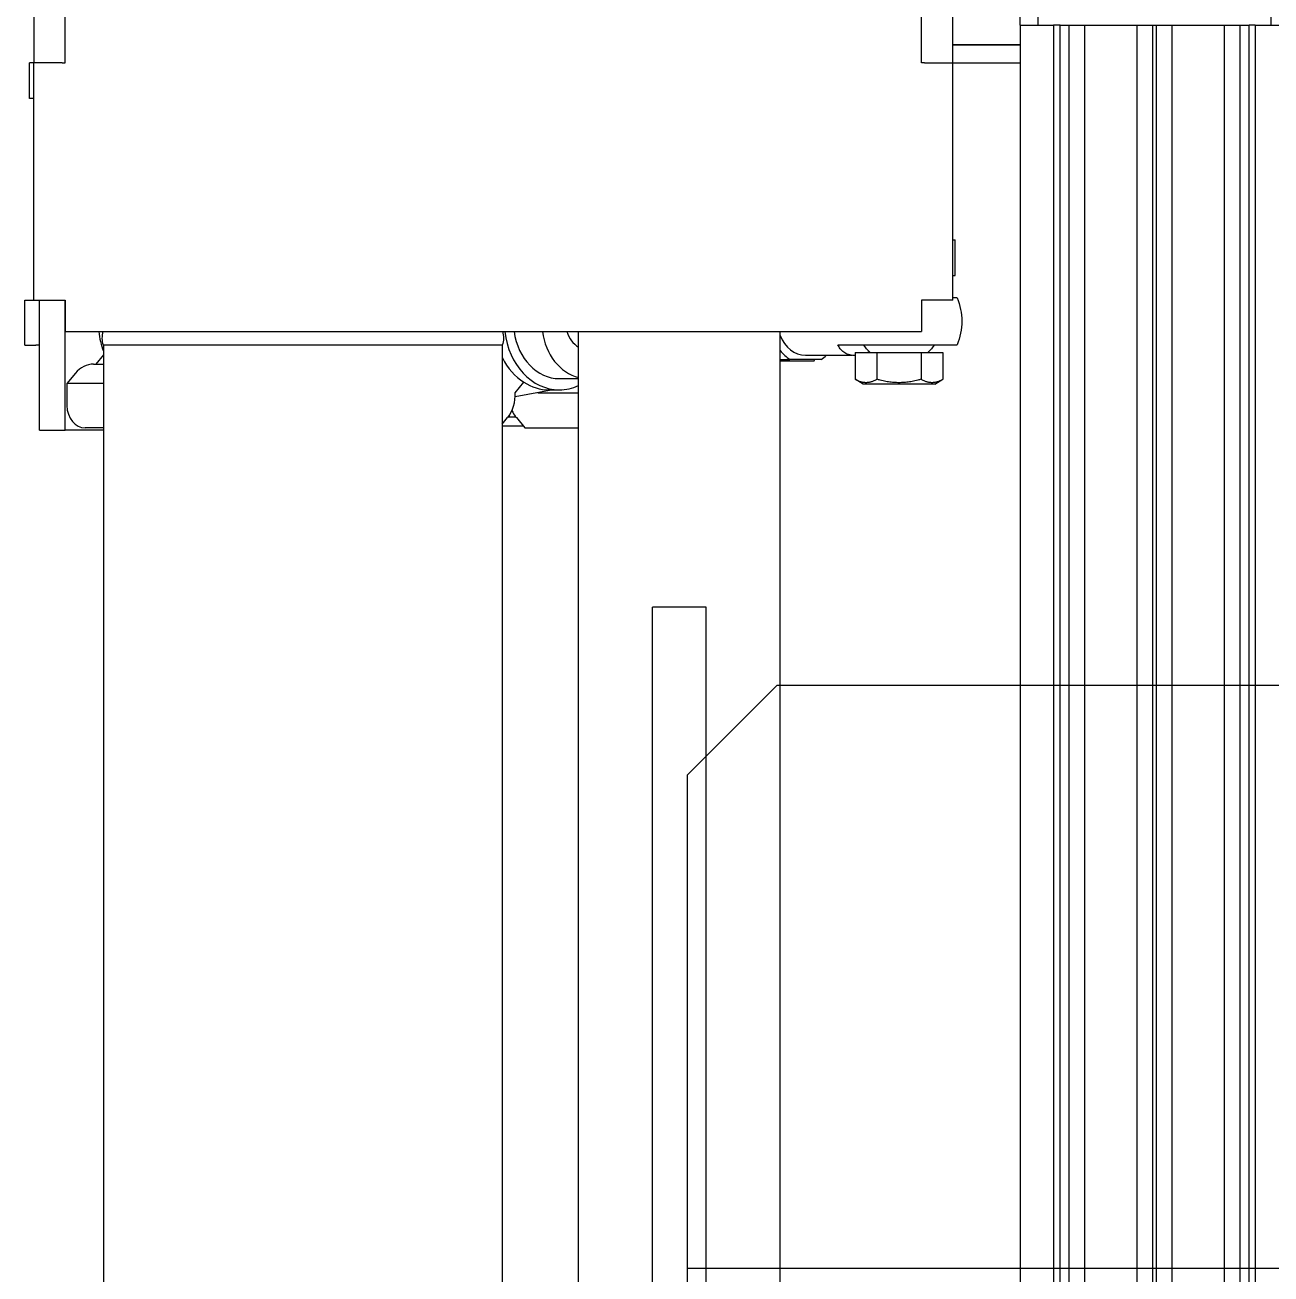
# Model space of a CAD drawing. Header units: millimetres. Extents: x -383313 to -161684, y -117025 to 99224.
# Drawn here: x -333094.6 to -332816.6, y 31979.7 to 32258.5 of the extents above; entities that cross this region are included whole.
import ezdxf

# ---------------------------------------------------------------- set-up
doc = ezdxf.new("R2010")
doc.units = ezdxf.units.MM
doc.header["$MEASUREMENT"] = 0
doc.layers.add('PV-55E8', color=7, linetype='Continuous')

# ---------------------------------------------------------------- blocks, each defined once
blk = doc.blocks.new('*U123')
at = {"layer": 'PV-55E8', "color": 3}
for p, q in [((-1469, -460.38), (-1469, 460.38)), ((-1380, -460.38), (-1380, 460.38)), ((-1264.5, -531.73), (-1264.5, 458.27)), ((-1257, -531.73), (-1257, 458.27)), ((-1255.55, 458.27), (-1255.55, -531.73)), ((-1253.54, 458.27), (-1253.54, -531.73)), ((-1250.04, 458.27), (-1250.04, -531.73)), ((-1238.36, 458.27), (-1238.36, -531.73)), ((-1234.86, 458.27), (-1234.86, -531.73)), ((-1234.08, 458.27), (-1234.08, -531.73)), ((-1230.58, 458.27), (-1230.58, -531.73)), ((-1218.9, 458.27), (-1218.9, -531.73)), ((-1215.4, 458.27), (-1215.4, -531.73)), ((-1213.39, 458.27), (-1213.39, -531.73)), ((-1212, -531.73), (-1212, 458.27)), ((-1363, 413.62), (-1363, -463.38)), ((-1318, 413.62), (-1318, -463.38)), ((-1346.5, 398.12), (-1346.5, -401.88)), ((-1334.5, 398.12), (-1334.5, -401.88)), ((-1334.5, -401.88), (-1346.5, -401.88)), ((-1483.28, -441.38), (-1483.28, -470.38)), ((-1483.28, -441.38), (-1477.54, -441.38)), ((-1469, -441.38), (-1477.54, -441.38)), ((-1477.54, -441.38), (-1477.54, -470.38)), ((-1469, -441.88), (-1473.04, -441.88)), ((-1380, -442.38), (-1375.4, -442.38)), ((-1380, -442.72), (-1378.81, -444.18)), ((-1376.87, -444.18), (-1374.99, -441.88)), ((-1374.99, -441.88), (-1363, -441.88)), ((-1378.65, -444.38), (-1378.38, -444.38)), ((-1378.46, -444.64), (-1378.38, -444.38)), ((-1378.38, -444.38), (-1377.03, -444.38)), ((-1477.13, -451.78), (-1477.13, -446.88)), ((-1377.15, -449.74), (-1375.23, -452.08)), ((-1368.63, -450.38), (-1377.13, -448.81)), ((-1372.1, -449.74), (-1363, -449.74)), ((-1369.55, -450.38), (-1367.26, -450.38)), ((-1363.17, -451.23), (-1363, -451.02)), ((-1475.25, -454.08), (-1477.13, -451.78)), ((-1469, -451.78), (-1477.13, -451.78)), ((-1367.26, -452.88), (-1363, -452.88)), ((-1299.5, -451.68), (-1301.31, -452.73)), ((-1301.31, -458.68), (-1301.31, -452.73)), ((-1283.5, -451.68), (-1299.5, -451.68)), ((-1296.41, -458.68), (-1296.41, -452.73)), ((-1286.59, -458.68), (-1286.59, -452.73)), ((-1283.5, -451.68), (-1281.69, -452.73)), ((-1281.69, -458.68), (-1281.69, -452.73)), ((-1471.19, -456.13), (-1469, -456.13)), ((-1469, -458.17), (-1470.67, -456.13)), ((-1318, -457.18), (-1315.82, -457.18)), ((-1308.86, -457.18), (-1315.82, -457.18)), ((-1312.34, -458.08), (-1301.93, -458.08)), ((-1301.31, -458.68), (-1296.41, -458.68)), ((-1296.41, -458.68), (-1286.59, -458.68)), ((-1286.59, -458.68), (-1281.69, -458.68)), ((-1486.5, -460.38), (-1484.11, -460.38)), ((-1486.5, -460.38), (-1486.5, -470.38)), ((-1483.28, -460.38), (-1484.11, -460.38)), ((-1380, -460.38), (-1469, -460.38)), ((-1380, -460.38), (-1469, -460.38)), ((-1304.44, -460.43), (-1278.52, -460.43)), ((-1477.5, -463.38), (-1286.5, -463.38)), ((-1477.5, -469.68), (-1477.5, -463.38)), ((-1286.5, -469.68), (-1286.5, -463.38)), ((-1486.5, -470.38), (-1484.5, -470.38)), ((-1484.5, -470.38), (-1478.2, -470.38)), ((-1484.5, -470.38), (-1484.5, -523.38)), ((-1478.2, -470.38), (-1477.5, -470.38)), ((-1477.5, -470.38), (-1477.5, -469.68)), ((-1286.5, -470.38), (-1286.5, -469.68)), ((-1285.8, -470.38), (-1286.5, -470.38)), ((-1279.5, -470.38), (-1285.8, -470.38)), ((-1279.5, -470.38), (-1279.5, -523.38)), ((-1278.52, -470.93), (-1279.5, -470.93)), ((-1279.5, -475.88), (-1279, -475.88)), ((-1279, -475.88), (-1279, -483.88)), ((-1279.5, -483.88), (-1279, -483.88)), ((-1485.5, -515.38), (-1485.5, -523.38)), ((-1484.5, -515.38), (-1485.5, -515.38)), ((-1484.5, -523.38), (-1485.5, -523.38)), ((-1478.2, -523.38), (-1484.5, -523.38)), ((-1484.5, -534.08), (-1484.5, -523.38)), ((-1478.2, -523.38), (-1477.5, -523.38)), ((-1477.5, -523.38), (-1477.5, -573.38)), ((-1286.5, -523.38), (-1286.5, -573.38)), ((-1285.8, -523.38), (-1286.5, -523.38)), ((-1285.8, -523.38), (-1279.5, -523.38)), ((-1279.5, -523.38), (-1264.5, -523.38)), ((-1279.5, -523.38), (-1279.5, -534.08)), ((-1264.5, -527.38), (-1279.5, -527.38)), ((-1279.5, -527.38), (-1264.5, -527.38)), ((-1264.5, -531.73), (-1257, -531.73)), ((-1264.5, -531.73), (-1264.5, -606.73)), ((-1260.5, -606.73), (-1260.5, -531.73)), ((-1255.55, -531.73), (-1257, -531.73)), ((-1255.55, -531.73), (-1253.54, -531.73)), ((-1253.54, -531.73), (-1250.04, -531.73)), ((-1250.04, -531.73), (-1238.36, -531.73)), ((-1238.36, -531.73), (-1234.86, -531.73)), ((-1234.86, -531.73), (-1234.08, -531.73)), ((-1234.08, -531.73), (-1230.58, -531.73)), ((-1230.58, -531.73), (-1218.9, -531.73)), ((-1218.9, -531.73), (-1215.4, -531.73)), ((-1215.4, -531.73), (-1213.39, -531.73)), ((-1212, -531.73), (-1213.39, -531.73)), ((-1212, -531.73), (-1204.5, -531.73)), ((-1208.5, -531.73), (-1208.5, -606.73))]:
    blk.add_line(p, q, dxfattribs=at)
for centre, radius, start, end in [((-1291.5, -465.68), 9.5, 132.5369, 146.4523), ((-1291.5, -465.68), 9.5, 33.5477, 47.4631), ((-1464.28, -461.93), 4.97, 161.7425, 196.9066), ((-1384.72, -461.93), 4.97, 343.0934, 18.2575), ((-1291.5, -465.68), 14, 337.9757, 22.0243)]:
    blk.add_arc(centre, radius, start, end, dxfattribs=at)
at = {"layer": 'PV-55E8', "color": 3, "extrusion": (0, 0, -1)}
for centre, major_axis, start_param, end_param in [((-1473.04, -446.88), (0, 5), -1.570796, 0), ((-1382.86, -449.13), (0, -7), -2.356067, -1.483559), ((-1372.82, -449.13), (0, 7), -1.067618, -0.825153), ((-1372.82, -449.13), (0, 7), -0.825153, -0.785526), ((-1367.26, -465.38), (0, 15), -1.437065, 0), ((-1369.55, -465.38), (0, 15), -0.480704, 0), ((-1367.26, -465.38), (0, 15), 0, 0.353724), ((-1471.19, -449.13), (0, -7), 0, 0.78527), ((-1369.55, -465.38), (0, 15), -1.016799, -0.480704), ((-1367.26, -465.38), (0, 12.5), -1.410106, 0), ((-1360.95, -465.38), (0, 12.5), -1.410106, -0.201878), ((-1457.88, -465.38), (0, 15), -1.437065, -1.13113), ((-1457.88, -465.38), (0, -15), 1.704528, 2.010463), ((-1360.95, -465.38), (0, 6), -1.230959, -0.430944), ((-1312.34, -465.68), (0, 9.5), -0.814426, -0.462955), ((-1312.34, -465.68), (0, 7.6), -1.141274, 0), ((-1312.34, -465.68), (0, -9.5), -2.678638, -2.498092)]:
    blk.add_ellipse(centre, major_axis=major_axis, ratio=0.819152, start_param=start_param, end_param=end_param, dxfattribs=at)
at = {"layer": 'PV-55E8', "color": 3}
for points in [[(-1296.41, -452.73), (-1298.86, -451.31), (-1301.31, -452.73)], [(-1286.59, -452.73), (-1291.5, -451.31), (-1296.41, -452.73)], [(-1281.69, -452.73), (-1284.14, -451.31), (-1286.59, -452.73)]]:
    blk.add_rational_spline(points, [1.22364575665, 1.41294441399, 1.22364575665], degree=2, dxfattribs=at)
for points, knots in [([(-1318, -456.88), (-1317.44, -456.88), (-1316.88, -456.88), (-1315.63, -456.88), (-1314.94, -456.88), (-1312.93, -456.88), (-1311.67, -456.88), (-1310.46, -456.88)], [0.008804462, 0.008804462, 0.008804462, 0.008804462, 0.010711194, 0.010711194, 0.013181046, 0.013181046, 0.01812075, 0.01812075, 0.01812075, 0.01812075]), ([(-1301.31, -458.06), (-1301.36, -458.06), (-1301.4, -458.06), (-1301.69, -458.06), (-1301.93, -458.07), (-1302.38, -458.14), (-1302.59, -458.18), (-1302.99, -458.31), (-1303.18, -458.39), (-1303.53, -458.56), (-1303.69, -458.67), (-1304.13, -459), (-1304.38, -459.25), (-1304.8, -459.81), (-1304.97, -460.11), (-1305.12, -460.43)], [0.006940944, 0.006940944, 0.006940944, 0.006940944, 0.007099514, 0.007099514, 0.007986907, 0.007986907, 0.008874299, 0.008874299, 0.009761691, 0.009761691, 0.010649084, 0.010649084, 0.012423868, 0.012423868, 0.014198653, 0.014198653, 0.014198653, 0.014198653]), ([(-1298.1, -458.84), (-1298.14, -458.83), (-1298.19, -458.81), (-1298.33, -458.75), (-1298.42, -458.71), (-1298.52, -458.68)], [0.0034050674, 0.0034050674, 0.0034050674, 0.0034050674, 0.0035499449, 0.0035499449, 0.0038595357, 0.0038595357, 0.0038595357, 0.0038595357]), ([(-1305.12, -460.43), (-1305.05, -460.43), (-1305, -460.43), (-1304.93, -460.43), (-1304.91, -460.43), (-1304.9, -460.43)], [0.063788325, 0.063788325, 0.063788325, 0.063788325, 0.064729444, 0.064729444, 0.065670563, 0.065670563, 0.065670563, 0.065670563]), ([(-1304.9, -460.43), (-1304.87, -460.43), (-1304.8, -460.43), (-1304.64, -460.43), (-1304.54, -460.43), (-1304.44, -460.43)], [0.045413467, 0.045413467, 0.045413467, 0.045413467, 0.049378614, 0.049378614, 0.053343762, 0.053343762, 0.053343762, 0.053343762])]:
    blk.add_open_spline(points, degree=3, knots=knots, dxfattribs=at)
blk.add_open_spline([(-1310.46, -456.88), (-1310.4, -456.98), (-1310.35, -457.08), (-1310.29, -457.18)], degree=3, dxfattribs=at)
blk = doc.blocks.new('паллета1')
at = {"color": 44}
for p, q in [((130, -600), (130, 600)), ((0, 580), (0, -580)), ((0, -580), (20, -600)), ((20, -600), (130, -600)), ((130, -600), (182.5, -600))]:
    blk.add_line(p, q, dxfattribs=at)

msp = doc.modelspace()

# ---------------------------------------------------------------- block references
at = {"xscale": -1, "rotation": 180}
msp.add_blockref('*U123', (-331608.07818, 31726.67937), dxfattribs=at)
at = {"color": 2, "rotation": 270}
msp.add_blockref('паллета1', (-332346.83992, 32111.0574), dxfattribs=at)

doc.saveas('drawing.dxf')
